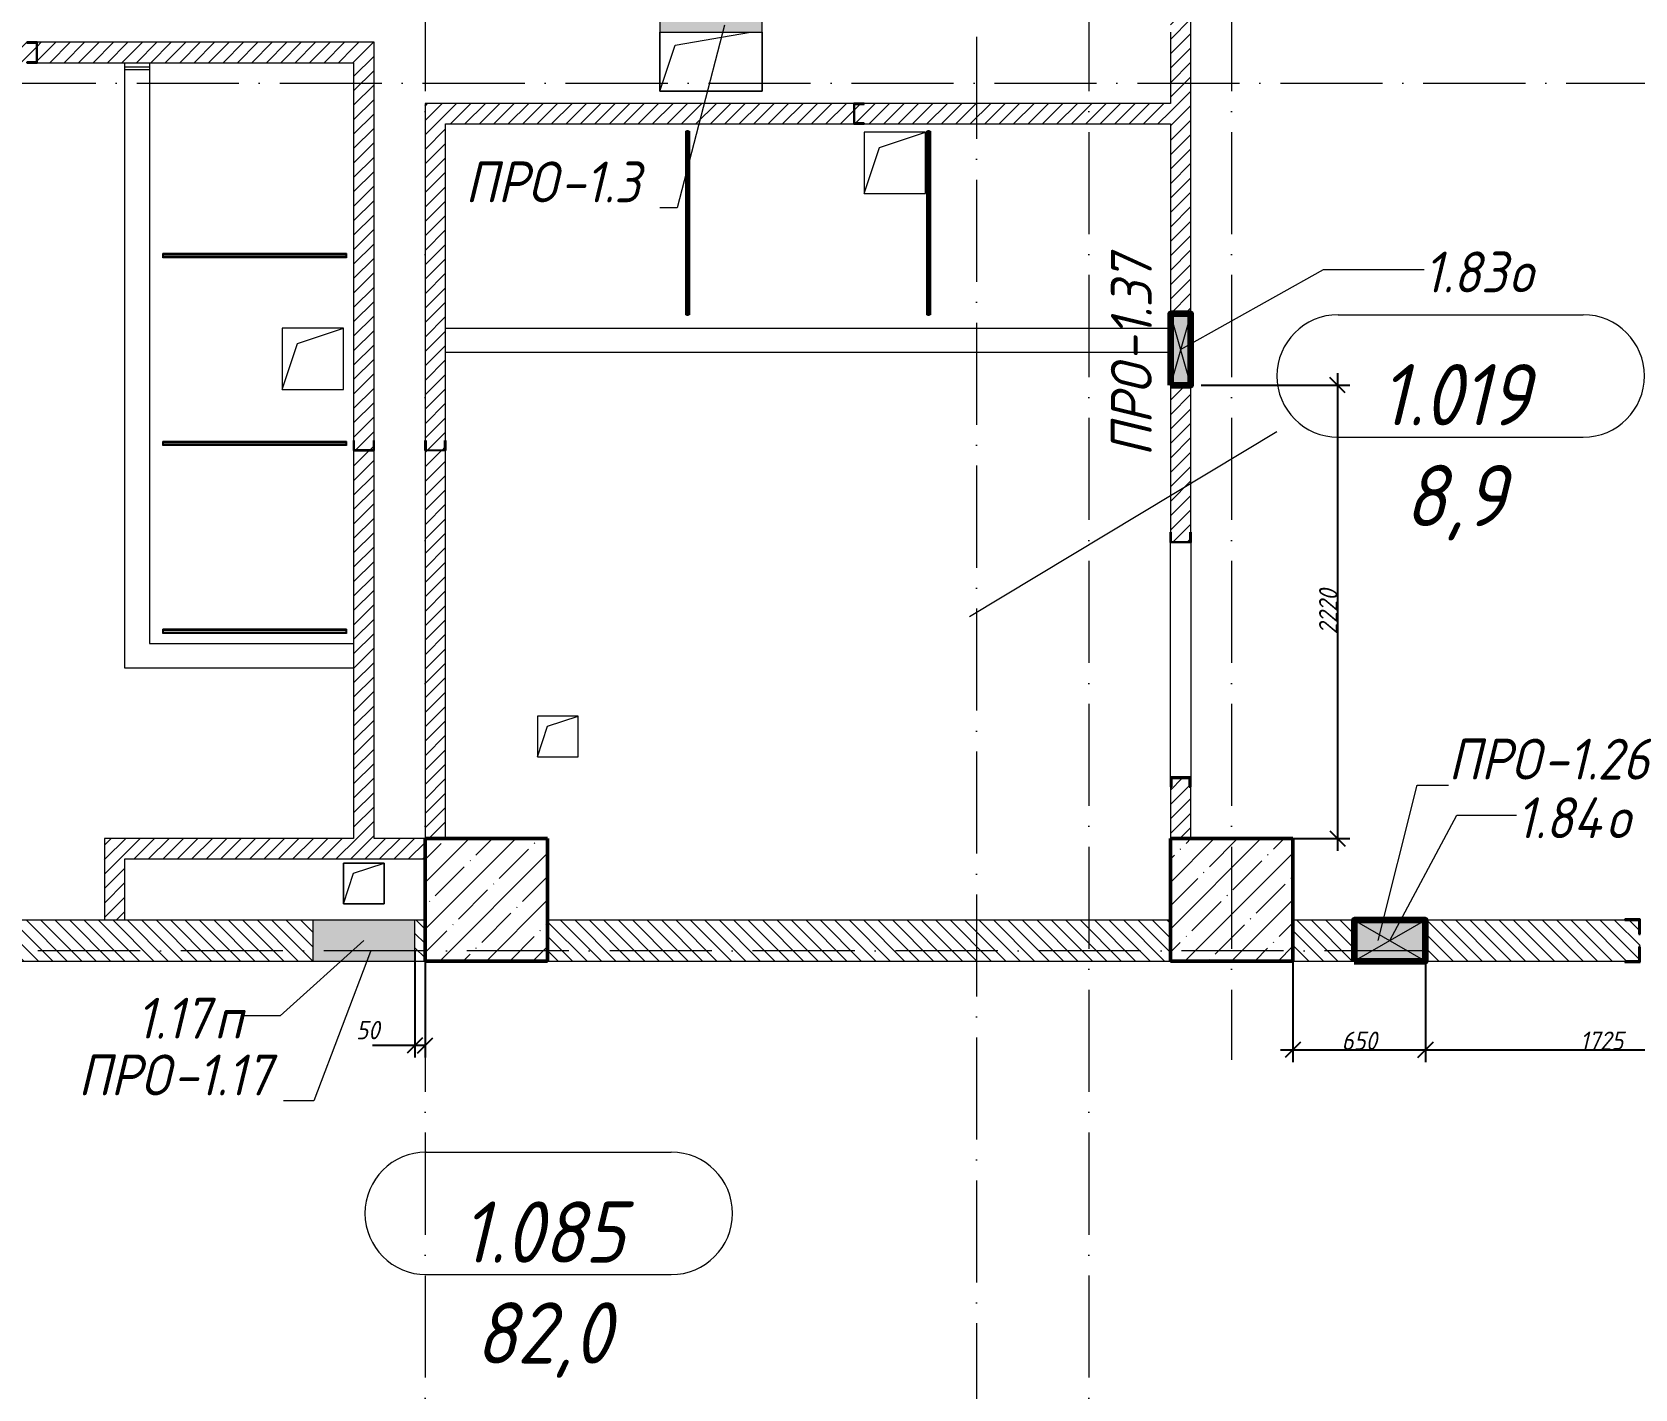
# Model space of a CAD drawing. Header units: millimetres. Extents: x -356862 to 418287, y 0 to 839748.
# Drawn here: x -136190 to -128340, y 534651 to 541297 of the extents above; entities that cross this region are included whole.
import ezdxf

# ---------------------------------------------------------------- set-up
doc = ezdxf.new("R2010")
doc.units = ezdxf.units.MM
doc.linetypes.add('50_200_ШТРИХ_1Т_ш5_п1_п1_', pattern=[700, 500, -100, 0, -100])
for name, color, linetype, lineweight in [('9.7) Заделка 956 шт', 6, 'Continuous', 158), ('A-____-____-DIMS', 7, 'Continuous', 9), ('A-DETL-GENF-OTLN', 7, 'Continuous', 9), ('A-FLOR-____-OTLN', 7, 'Continuous', 9), ('A-GENM-____-IDEN', 7, 'Continuous', 9), ('A-GENM-____-MCUT', 7, 'Continuous', 25), ('A-GENM-____-OTLN', 7, 'Continuous', 9), ('A-GENM-____-OTLN-1', 7, 'Continuous', 25), ('A-GLAZ-____-IDEN', 7, 'Continuous', 9), ('A-GLAZ-____-OTLN', 7, 'Continuous', 9), ('A-WALL-____-MCUT', 7, 'Continuous', 13), ('A-WALL-____-OTLN', 7, 'Continuous', 9), ('A-WALL-____-PATT-1', 7, 'Continuous', 9), ('A-WALL-FNSH-MCUT-1', 7, 'Continuous', 9), ('I-WALL-____-OTLN', 7, 'Continuous', 9), ('S-COLS-____-MCUT', 7, 'Continuous', 50), ('S-COLS-____-OTLN', 7, 'Continuous', 9), ('S-GRID-____-OTLN-1', 7, '50_200_ШТРИХ_1Т_ш5_п1_п1_', 9)]:
    doc.layers.add(name, color=color, linetype=linetype, lineweight=lineweight)
doc.layers.add('A-AREA-IDEN-1', color=7, linetype='Continuous', lineweight=9, true_color=0x000000)
doc.styles.add('ISOCPEUR_I', font='isocpeui.ttf', dxfattribs={"width": 0.9, "height": 2.5})
doc.styles.add('ISOCPEUR_I_11', font='isocpeui.ttf', dxfattribs={"width": 0.9, "height": 200})
doc.styles.add('ISOCPEUR_I_7', font='isocpeui.ttf', dxfattribs={"width": 0.9, "height": 90})
doc.dimstyles.new('ISO-1_8_0_9К_СРЕДНИЙ_Кладочные_1', dxfattribs={"dimscale": 304.8, "dimtxt": 89.638306, "dimasz": 0.246063, "dimexe": 0.19685, "dimexo": 0, "dimgap": 0, "dimtad": 1, "dimdec": 3, "dimrnd": 0.001, "dimdsep": 46, "dimtxsty": 'ISOCPEUR_I_7', "dimblk1": 'OBLIQUE', "dimblk2": 'OBLIQUE', "dimsah": 1, "dimcen": 0.09, "dimdle": 0.19685, "dimazin": 0, "dimtfac": 1, "dimtdec": 4, "dimtix": 1, "dimtmove": 0, "dimatfit": 3, "dimfxl": 1, "dimtvp": 1, "dimtolj": 1, "dimtzin": 0, "dimarcsym": 2})
doc.dimstyles.new('ISO-1_8_0_9К_СРЕДНИЙ_Кладочные_2', dxfattribs={"dimscale": 304.8, "dimtxt": 89.638306, "dimasz": 0.246063, "dimexe": 0.19685, "dimexo": 0, "dimgap": 0, "dimtad": 1, "dimdec": 3, "dimrnd": 0.001, "dimdsep": 46, "dimtxsty": 'ISOCPEUR_I_7', "dimblk1": 'OBLIQUE', "dimblk2": 'OBLIQUE', "dimsah": 1, "dimcen": 0.09, "dimdle": 0.19685, "dimazin": 0, "dimtfac": 1, "dimtdec": 4, "dimtix": 1, "dimtmove": 1, "dimatfit": 3, "dimfxl": 1, "dimtvp": 1, "dimtolj": 1, "dimtzin": 0, "dimarcsym": 2})
pattern_1 = [(45, (-176515.067, 459015.94), (-35.35534, 35.35534), [])]
pattern_2 = [(135, (-176515.067, 459015.94), (-35.35534, -35.35534), [])]

# ---------------------------------------------------------------- blocks, each defined once
blk = doc.blocks.new('BSC_Колонна _Прямоугольная - 600х600-V86-АР1_План отверстий 1 этажа в осях 1-64_Ю-ЯЯ')
at = {"layer": 'S-COLS-____-OTLN'}
h = blk.add_hatch(dxfattribs=at)
h.set_pattern_fill('FP_96', color=256, style=0, pattern_type=2)
h.set_pattern_definition([(45, (-46200, -78031.04), (-114.04925, 114.04925), []), (45, (-46085.95, -78031.04), (-114.04925, 114.04925), [201.613, -40.323, 3.353, -36.97])])
h.paths.add_polyline_path([(-300, -300), (300, -300), (300, 300), (-300, 300)], flags=0)
at = {"layer": 'S-COLS-____-MCUT'}
for p, q in [((300, 300), (-300, 300)), ((-300, 300), (-300, -300)), ((300, -300), (300, 300)), ((-300, -300), (300, -300))]:
    blk.add_line(p, q, dxfattribs=at)
blk = doc.blocks.new('BSC_Колонна _Прямоугольная - 600х600-V88-АР1_План отверстий 1 этажа в осях 1-64_Ю-ЯЯ')
at = {"layer": 'S-COLS-____-OTLN'}
h = blk.add_hatch(dxfattribs=at)
h.set_pattern_fill('FP_98', color=256, style=0, pattern_type=2)
h.set_pattern_definition([(45, (-42550, -78031.04), (-114.04925, 114.04925), []), (45, (-42435.95, -78031.04), (-114.04925, 114.04925), [201.613, -40.323, 3.353, -36.97])])
h.paths.add_polyline_path([(-300, -300), (300, -300), (300, 300), (-300, 300), (-300, 181.1)], flags=0)
at = {"layer": 'S-COLS-____-MCUT'}
for p, q in [((300, 300), (-300, 300)), ((-300, 300), (-300, -300)), ((300, -300), (300, 300)), ((-300, -300), (300, -300))]:
    blk.add_line(p, q, dxfattribs=at)
blk = doc.blocks.new('154_Фахверк_СКБ_Швеллер - Тип_100_4830-28143655-АР1_План отверстий 1 этажа в осях 1-64_Ю-ЯЯ')
at = {"layer": 'A-GENM-____-MCUT'}
for p, q in [((175, 50), (125, 50)), ((125, 50), (125, -50)), ((128, 47), (175, 47)), ((128, -47), (128, 47)), ((175, 47), (175, 50)), ((125, -50), (175, -50)), ((175, -47), (128, -47)), ((175, -50), (175, -47))]:
    blk.add_line(p, q, dxfattribs=at)
blk = doc.blocks.new('154_Фахверк_СКБ_Швеллер - Тип_100_4420-28145345-АР1_План отверстий 1 этажа в осях 1-64_Ю-ЯЯ')
at = {"layer": 'A-GENM-____-MCUT'}
for p, q in [((125, 50), (175, 50)), ((125, -50), (125, 50)), ((128, 47), (128, -47)), ((175, 47), (128, 47)), ((175, 50), (175, 47)), ((175, -50), (125, -50)), ((128, -47), (175, -47)), ((175, -47), (175, -50))]:
    blk.add_line(p, q, dxfattribs=at)
blk = doc.blocks.new('154_Стойка_СКБ_Швеллер - СМ-2230_100-28218823-АР1_План отверстий 1 этажа в осях 1-64_Ю-ЯЯ')
at = {"layer": 'A-GENM-____-MCUT'}
for p, q in [((171, 50), (125, 50)), ((125, 50), (125, -50)), ((129.5, 42.4), (171, 42.4)), ((129.5, -42.4), (129.5, 42.4)), ((171, 42.4), (171, 50)), ((125, -50), (171, -50)), ((171, -42.4), (129.5, -42.4)), ((171, -50), (171, -42.4))]:
    blk.add_line(p, q, dxfattribs=at)
blk = doc.blocks.new('154_Стойка_СКБ_Уголок - СМ-2230_200-28216496-АР1_План отверстий 1 этажа в осях 1-64_Ю-ЯЯ')
at = {"layer": 'A-GENM-____-MCUT'}
for p, q in [((125, 156), (125, 81)), ((200, 156), (125, 156)), ((125, 81), (131, 81)), ((131, 81), (131, 150)), ((131, 150), (200, 150)), ((200, 150), (200, 156)), ((131, 19), (125, 19)), ((125, 19), (125, -56)), ((131, -50), (131, 19)), ((125, -56), (200, -56)), ((200, -50), (131, -50)), ((200, -56), (200, -50))]:
    blk.add_line(p, q, dxfattribs=at)
blk = doc.blocks.new('131_Панель боковая - 900х1500-29281255-АР1_План отверстий 1 этажа в осях 1-64_Ю-ЯЯ')
at = {"layer": 'A-GENM-____-MCUT'}
for p, q in [((450, 5), (-450, 5)), ((-450, 5), (-450, -5)), ((450, -5), (450, 5)), ((-450, -5), (450, -5))]:
    blk.add_line(p, q, dxfattribs=at)
at = {"layer": 'A-GENM-____-OTLN'}
for p, q in [((-450, 10), (450, 10)), ((-450, 5), (-450, 10)), ((450, 10), (450, 5)), ((-450, -10), (-450, -5)), ((-450, -10), (450, -10)), ((450, -5), (450, -10))]:
    blk.add_line(p, q, dxfattribs=at)
blk = doc.blocks.new('AR_Отверстие Ниша - Лючок-32403245-АР1_План отверстий 1 этажа в осях 1-64_Ю-ЯЯ')
at = {"layer": 'A-GLAZ-____-OTLN'}
blk.add_hatch(color=256, dxfattribs=at).paths.add_polyline_path([(250, -100), (250, 100), (-250, 100), (-250, -100)], flags=0)
for p, q in [((250, 100), (-250, 100)), ((-250, 100), (-250, -100)), ((250, -100), (250, 100)), ((-250, -100), (250, -100))]:
    blk.add_line(p, q, dxfattribs=at)
blk = doc.blocks.new('AR_Отверстие Ниша - Лючок-32401620-АР1_План отверстий 1 этажа в осях 1-64_Ю-ЯЯ')
at = {"layer": 'A-GLAZ-____-OTLN'}
blk.add_hatch(color=256, dxfattribs=at).paths.add_polyline_path([(250, -50), (250, 50), (-250, 50), (-250, -50), (27.8, -50)], flags=0)
for p, q in [((250, 50), (-250, 50)), ((-250, 50), (-250, -50)), ((250, -50), (250, 50)), ((-250, -50), (250, -50))]:
    blk.add_line(p, q, dxfattribs=at)
blk = doc.blocks.new('AR_Отверстие прямоугольное _в плите_ - AR_Отверстие прямоугольное _в плите_-30458127-АР1_План отверстий 1 этажа в осях 1-64_Ю-ЯЯ')
at = {"layer": 'A-GENM-____-OTLN'}
for p, q in [((100, 100), (-100, 100)), ((-100, 100), (-100, -100)), ((-50, 50), (100, 100)), ((100, -100), (100, 100)), ((-100, -100), (-50, 50)), ((-100, -100), (100, -100))]:
    blk.add_line(p, q, dxfattribs=at)
blk = doc.blocks.new('AR_Отверстие прямоугольное _в плите_ - AR_Отверстие прямоугольное _в плите_-30459597-АР1_План отверстий 1 этажа в осях 1-64_Ю-ЯЯ')
at = {"layer": 'A-GENM-____-OTLN'}
for p, q in [((100, 100), (-100, 100)), ((-100, 100), (-100, -100)), ((-50, 50), (100, 100)), ((100, -100), (100, 100)), ((-100, -100), (-50, 50)), ((-100, -100), (100, -100))]:
    blk.add_line(p, q, dxfattribs=at)
blk = doc.blocks.new('AR_Отверстие прямоугольное _в плите_ - AR_Отверстие прямоугольное _в плите_-30459689-АР1_План отверстий 1 этажа в осях 1-64_Ю-ЯЯ')
at = {"layer": 'A-GENM-____-OTLN'}
for p, q in [((150, 150), (-150, 150)), ((-150, 150), (-150, -150)), ((-75, 75), (150, 150)), ((150, -150), (150, 150)), ((-150, -150), (-75, 75)), ((-150, -150), (150, -150))]:
    blk.add_line(p, q, dxfattribs=at)
blk = doc.blocks.new('AR_Отверстие прямоугольное _в плите_ - AR_Отверстие прямоугольное _в плите_-30459267-АР1_План отверстий 1 этажа в осях 1-64_Ю-ЯЯ')
at = {"layer": 'A-GENM-____-OTLN'}
for p, q in [((-250, 140), (-250, -150)), ((-175, 75), (193.3, 140)), ((250, -150), (250, 140)), ((-250, -150), (-175, 75)), ((-250, -150), (250, -150))]:
    blk.add_line(p, q, dxfattribs=at)
blk = doc.blocks.new('AR_Отверстие прямоугольное _в стене_ - AR_Отверстие прямоугольное _в стене__ОВ-36705131-АР1_План отверстий 1 этажа в осях 1-64_Ю-ЯЯ')
at = {"layer": 'A-GLAZ-____-OTLN'}
blk.add_hatch(color=256, dxfattribs=at).paths.add_polyline_path([(-175, -50), (175, -50), (175, 50), (-175, 50)], flags=0)
at = {"layer": 'A-DETL-GENF-OTLN'}
for p, q in [((-175, -50), (-175, 50)), ((-175, 50), (175, 50)), ((175, 50), (-175, -50)), ((-175, 50), (175, -50)), ((175, 50), (-175, 50)), ((-175, 50), (-175, -50)), ((175, 50), (175, -50)), ((175, -50), (175, 50)), ((175, -50), (-175, -50)), ((-175, -50), (175, -50))]:
    blk.add_line(p, q, dxfattribs=at)
blk = doc.blocks.new('AR_Отверстие прямоугольное _в стене_ - AR_Отверстие прямоугольное _в стене__ОВ-36707456-АР1_План отверстий 1 этажа в осях 1-64_Ю-ЯЯ')
at = {"layer": 'A-GLAZ-____-OTLN'}
blk.add_hatch(color=256, dxfattribs=at).paths.add_polyline_path([(175, -100), (175, 100), (-175, 100), (-175, -100)], flags=0)
at = {"layer": 'A-DETL-GENF-OTLN'}
for p, q in [((-175, -100), (-175, 100)), ((-175, 100), (175, 100)), ((175, 100), (-175, -100)), ((-175, 100), (175, -100)), ((175, 100), (-175, 100)), ((-175, 100), (-175, -100)), ((175, 100), (175, -100)), ((175, -100), (175, 100)), ((175, -100), (-175, -100)), ((-175, -100), (175, -100))]:
    blk.add_line(p, q, dxfattribs=at)
blk = doc.blocks.new('АР_Перемычка - АР_Перемычка-36707493-АР1_План отверстий 1 этажа в осях 1-64_Ю-ЯЯ')
at = {"layer": 'A-GENM-____-OTLN'}
blk.add_line((-250, -100), (-243, -100), dxfattribs=at)
blk = doc.blocks.new('_Oblique')
at = {"color": 0, "linetype": 'ByBlock', "lineweight": -2}
blk.add_line((-0.5, -0.5), (0.5, 0.5), dxfattribs=at)
blk = doc.blocks.new('*D13533')
at = {"layer": 'A-____-____-DIMS', "color": 0, "lineweight": -2, "transparency": 16777216}
for p, q in [((-134315.1, 536795.6), (-134315.1, 536274)), ((-134265.1, 536747), (-134265.1, 536274)), ((-134315.1, 536334), (-134523.1, 536334)), ((-134265.1, 536334), (-134375.1, 536334))]:
    blk.add_line(p, q, dxfattribs=at)
at = {"layer": 'Defpoints', "color": 0, "transparency": 16777216}
for p in [(-134315.1, 536795.6), (-134265.1, 536747), (-134265.1, 536334)]:
    blk.add_point(p, dxfattribs=at)
at = {"layer": 'A-____-____-DIMS', "color": 0, "lineweight": -2, "transparency": 16777216, "xscale": 75, "yscale": 75, "zscale": 75, "rotation": 180}
blk.add_blockref('_Oblique', (-134315.1, 536334), dxfattribs=at)
at = {"layer": 'A-____-____-DIMS', "color": 0, "lineweight": -2, "transparency": 16777216, "xscale": 75, "yscale": 75, "zscale": 75}
blk.add_blockref('_Oblique', (-134265.1, 536334), dxfattribs=at)
at = {"layer": 'A-____-____-DIMS', "color": 0, "transparency": 16777216, "insert": (-134602.9, 536454), "char_height": 90, "width": 273.052, "attachment_point": 1, "line_spacing_factor": 1.149209, "style": 'ISOCPEUR_I_7'}
blk.add_mtext('\\A1;50', dxfattribs=at)
blk = doc.blocks.new('*D13627')
at = {"layer": 'A-____-____-DIMS', "color": 0, "lineweight": -2, "transparency": 16777216}
for p, q in [((-129797, 539627), (-129797, 537287)), ((-130465.1, 539567), (-129737, 539567)), ((-130015.1, 537347), (-129737, 537347))]:
    blk.add_line(p, q, dxfattribs=at)
at = {"layer": 'Defpoints', "color": 0, "transparency": 16777216}
for p in [(-130465.1, 539567), (-130015.1, 537347), (-129797, 537347)]:
    blk.add_point(p, dxfattribs=at)
at = {"layer": 'A-____-____-DIMS', "color": 0, "lineweight": -2, "transparency": 16777216, "xscale": 75, "yscale": 75, "zscale": 75}
for p, rotation in [((-129797, 539567), 90), ((-129797, 537347), 270)]:
    blk.add_blockref('_Oblique', p, dxfattribs=dict(at, rotation=rotation))
at = {"layer": 'A-____-____-DIMS', "color": 0, "transparency": 16777216, "insert": (-129842, 538457), "char_height": 90, "width": 546.104, "attachment_point": 5, "rotation": 90, "style": 'ISOCPEUR_I_7'}
blk.add_mtext('\\A1;2220', dxfattribs=at)
blk = doc.blocks.new('*D13628')
at = {"layer": 'A-____-____-DIMS', "color": 0, "lineweight": -2, "transparency": 16777216}
for p, q in [((-130015.1, 536747), (-130015.1, 536251.5)), ((-129365.1, 536741), (-129365.1, 536251.5)), ((-130075.1, 536311.5), (-129305.1, 536311.5))]:
    blk.add_line(p, q, dxfattribs=at)
at = {"layer": 'Defpoints', "color": 0, "transparency": 16777216}
for p in [(-130015.1, 536747), (-129365.1, 536741), (-129365.1, 536311.5)]:
    blk.add_point(p, dxfattribs=at)
at = {"layer": 'A-____-____-DIMS', "color": 0, "lineweight": -2, "transparency": 16777216, "xscale": 75, "yscale": 75, "zscale": 75, "rotation": 180}
blk.add_blockref('_Oblique', (-130015.1, 536311.5), dxfattribs=at)
at = {"layer": 'A-____-____-DIMS', "color": 0, "lineweight": -2, "transparency": 16777216, "xscale": 75, "yscale": 75, "zscale": 75}
blk.add_blockref('_Oblique', (-129365.1, 536311.5), dxfattribs=at)
at = {"layer": 'A-____-____-DIMS', "color": 0, "transparency": 16777216, "insert": (-129690.1, 536356.5), "char_height": 90, "width": 409.578, "attachment_point": 5, "style": 'ISOCPEUR_I_7'}
blk.add_mtext('\\A1;650', dxfattribs=at)
blk = doc.blocks.new('*D13629')
at = {"layer": 'A-____-____-DIMS', "color": 0, "lineweight": -2, "transparency": 16777216}
for p, q in [((-129365.1, 536741), (-129365.1, 536251.5)), ((-127640.1, 536741), (-127640.1, 536251.5)), ((-129425.1, 536311.5), (-127580.1, 536311.5))]:
    blk.add_line(p, q, dxfattribs=at)
at = {"layer": 'Defpoints', "color": 0, "transparency": 16777216}
for p in [(-129365.1, 536741), (-127640.1, 536741), (-127640.1, 536311.5)]:
    blk.add_point(p, dxfattribs=at)
at = {"layer": 'A-____-____-DIMS', "color": 0, "lineweight": -2, "transparency": 16777216, "xscale": 75, "yscale": 75, "zscale": 75, "rotation": 180}
blk.add_blockref('_Oblique', (-129365.1, 536311.5), dxfattribs=at)
at = {"layer": 'A-____-____-DIMS', "color": 0, "lineweight": -2, "transparency": 16777216, "xscale": 75, "yscale": 75, "zscale": 75}
blk.add_blockref('_Oblique', (-127640.1, 536311.5), dxfattribs=at)
at = {"layer": 'A-____-____-DIMS', "color": 0, "transparency": 16777216, "insert": (-128502.6, 536357), "char_height": 90, "width": 504.733, "attachment_point": 5, "style": 'ISOCPEUR_I_7'}
blk.add_mtext('\\A1;1725', dxfattribs=at)
blk = doc.blocks.new('AAR_СКБ_Марка_помещения_1_5 ммп - Номер _ Площадь-27962135-АИ_План этажа_Стены_1')
at = {"layer": 'A-AREA-IDEN-1'}
for p, q in [((-2.987, 3), (3.013, 3)), ((-2.987, 0), (3.013, 0))]:
    blk.add_line(p, q, dxfattribs=at)
for centre, start, end in [((-2.987, 1.5), 90, 270), ((3.013, 1.5), 270, 90)]:
    blk.add_arc(centre, 1.5, start, end, dxfattribs=at)

msp = doc.modelspace()

# ---------------------------------------------------------------- hatches: boundary and pattern name
at = {"layer": 'A-WALL-____-PATT-1'}
h = msp.add_hatch(dxfattribs=at)
h.set_pattern_fill('FP_5', color=256, style=0, pattern_type=2)
h.set_pattern_definition(pattern_1)
h.paths.add_polyline_path([(-130515.0675, 537346.983), (-130515.0675, 537600.983), (-130522.6675, 537600.983), (-130522.6675, 537642.483), (-130607.4675, 537642.483), (-130607.4675, 537600.983), (-130615.0675, 537600.983), (-130615.0675, 537346.983), (-130575.4589, 537346.983)], flags=0)
h.paths.add_polyline_path([(-130518.0675, 538799.983), (-130517.5065, 538846.983), (-130515.0675, 538846.983), (-130515.0675, 539566.983), (-130615.0675, 539566.983), (-130615.0675, 538846.983), (-130612.0675, 538846.983), (-130612.0675, 538799.983), (-130575.4589, 538799.983)], flags=0)
h.paths.add_polyline_path([(-130569.7016, 539916.983), (-130515.0675, 539916.983), (-130515.0675, 542600.983), (-130522.6675, 542600.983), (-130522.6675, 542642.483), (-130607.4675, 542642.483), (-130607.4675, 542600.983), (-130615.0675, 542600.983), (-130615.0675, 539916.983), (-130575.4589, 539916.983)], flags=0)
h.paths.add_polyline_path([(-130575.4589, 543801.483), (-130522.6675, 543801.483), (-130522.6675, 543842.983), (-130515.0675, 543842.983), (-130515.0675, 544096.983), (-130615.0675, 544096.983), (-130615.0675, 543842.983), (-130607.4675, 543842.983), (-130607.4675, 543801.483)], flags=0)
h = msp.add_hatch(dxfattribs=at)
h.set_pattern_fill('FP_5', color=256, style=0, pattern_type=2)
h.set_pattern_definition(pattern_1)
h.paths.add_polyline_path([(-137765.0675, 541146.983), (-136215.0675, 541146.983), (-136215.0675, 541149.983), (-136168.0675, 541149.983), (-136168.0675, 541243.983), (-136215.0675, 541243.983), (-136215.0675, 541246.983), (-137765.0675, 541246.983)], flags=0)
h.paths.add_polyline_path([(-134615.0675, 541146.983), (-134615.0675, 541246.983), (-136165.0675, 541246.983), (-136165.0675, 541146.983), (-135877.9609, 541146.983)], flags=0)
h = msp.add_hatch(dxfattribs=at)
h.set_pattern_fill('FP_5', color=256, style=0, pattern_type=2)
h.set_pattern_definition(pattern_1)
h.paths.add_polyline_path([(-134615.0675, 537346.983), (-134515.0675, 537346.983), (-134515.0675, 539246.983), (-134615.0675, 539246.983), (-134615.0675, 538842.5904)], flags=0)
h.paths.add_polyline_path([(-134518.0675, 539249.983), (-134518.0675, 539296.983), (-134515.0675, 539296.983), (-134515.0675, 541246.983), (-134615.0675, 541246.983), (-134615.0675, 539296.983), (-134612.0675, 539296.983), (-134612.0675, 539249.983), (-134565.1464, 539249.983)], flags=0)
h = msp.add_hatch(dxfattribs=at)
h.set_pattern_fill('FP_5', color=256, style=0, pattern_type=2)
h.set_pattern_definition(pattern_1)
h.paths.add_polyline_path([(-130615.0675, 540846.983), (-130615.0675, 540946.983), (-132115.0675, 540946.983), (-132115.0675, 540943.983), (-132162.0675, 540943.983), (-132162.0675, 540849.983), (-132115.0675, 540849.983), (-132115.0675, 540846.983), (-131459.2092, 540846.983)], flags=0)
h.paths.add_polyline_path([(-132342.9595, 540846.983), (-132165.0675, 540846.983), (-132165.0675, 540946.983), (-134265.0675, 540946.983), (-134265.0675, 540846.983), (-134110.4602, 540846.983)], flags=0)
h = msp.add_hatch(dxfattribs=at)
h.set_pattern_fill('FP_5', color=256, style=0, pattern_type=2)
h.set_pattern_definition(pattern_1)
h.paths.add_polyline_path([(-134265.0675, 537346.983), (-134165.0675, 537346.983), (-134165.0675, 539246.983), (-134265.0675, 539246.983), (-134265.0675, 538842.5904)], flags=0)
h.paths.add_polyline_path([(-134168.0675, 539249.983), (-134168.0675, 539296.983), (-134165.0675, 539296.983), (-134165.0675, 540846.983), (-134265.0675, 540846.983), (-134265.0675, 539296.983), (-134262.0675, 539296.983), (-134262.0675, 539249.983)], flags=0)
h = msp.add_hatch(dxfattribs=at)
h.set_pattern_fill('FP_5', color=256, style=0, pattern_type=2)
h.set_pattern_definition(pattern_1)
h.paths.add_polyline_path([(-135835.0675, 537246.983), (-134265.0675, 537246.983), (-134265.0675, 537346.983), (-135835.0675, 537346.983)], flags=0)
h = msp.add_hatch(dxfattribs=at)
h.set_pattern_fill('FP_5', color=256, style=0, pattern_type=2)
h.set_pattern_definition(pattern_1)
h.paths.add_polyline_path([(-135735.0675, 536946.983), (-135735.0675, 537246.983), (-135835.0675, 537246.983), (-135835.0675, 536946.983)], flags=0)
h = msp.add_hatch(dxfattribs=at)
h.set_pattern_fill('FP_6', color=256, style=0, pattern_type=2)
h.set_pattern_definition(pattern_2)
h.paths.add_polyline_path([(-134265.0675, 536746.983), (-134265.0675, 536946.983), (-134315.0675, 536946.983), (-134315.0675, 536746.983)], flags=0)
h.paths.add_polyline_path([(-134815.0675, 536746.983), (-134815.0675, 536946.983), (-137265.0675, 536946.983), (-137265.0675, 536746.983), (-135877.9609, 536746.983)], flags=0)
h = msp.add_hatch(dxfattribs=at)
h.set_pattern_fill('FP_6', color=256, style=0, pattern_type=2)
h.set_pattern_definition(pattern_2)
h.paths.add_polyline_path([(-130615.0675, 536746.983), (-130615.0675, 536946.983), (-133665.0675, 536946.983), (-133665.0675, 536746.983)], flags=0)
h = msp.add_hatch(dxfattribs=at)
h.set_pattern_fill('FP_6', color=256, style=0, pattern_type=2)
h.set_pattern_definition(pattern_2)
h.paths.add_polyline_path([(-127159.0675, 536746.983), (-126565.0675, 536746.983), (-126565.0675, 536946.983), (-127159.0675, 536946.983), (-127159.0675, 536877.983), (-127165.0675, 536877.983), (-127165.0675, 536815.983), (-127159.0675, 536815.983), (-127159.0675, 536748.983)], flags=0)
h.paths.add_polyline_path([(-130015.0675, 536746.983), (-129715.0675, 536746.983), (-129715.0675, 536946.983), (-130015.0675, 536946.983)], flags=0)
h.paths.add_polyline_path([(-128390.0675, 536746.983), (-128321.0675, 536746.983), (-128321.0675, 536815.983), (-128315.0675, 536815.983), (-128315.0675, 536877.983), (-128321.0675, 536877.983), (-128321.0675, 536946.983), (-129365.0675, 536946.983), (-129365.0675, 536746.983)], flags=0)

# ---------------------------------------------------------------- linework, layer by layer
at = {"layer": '9.7) Заделка 956 шт'}
for points in [[(-130615.0675, 539566.983), (-130515.0675, 539566.983), (-130515.0675, 539916.983), (-130615.0675, 539916.983)], [(-129715.0675, 536746.983), (-129365.0675, 536746.983), (-129365.0675, 536946.983), (-129715.0675, 536946.983)]]:
    msp.add_lwpolyline(points, close=True, dxfattribs=at)
at = {"layer": 'A-AREA-IDEN-1'}
msp.add_line((-131598.4934, 538434.4138), (-130093.4009, 539340.0433), dxfattribs=at)
at = {"layer": 'A-FLOR-____-OTLN'}
for p, q in [((-133115.0675, 541006.983), (-133115.0675, 541296.983)), ((-132615.0675, 541296.983), (-132615.0675, 541006.983)), ((-132615.0675, 541006.983), (-133115.0675, 541006.983)), ((-134665.0675, 537226.983), (-134465.0675, 537226.983)), ((-134665.0675, 537026.983), (-134665.0675, 537226.983)), ((-134465.0675, 537226.983), (-134465.0675, 537026.983)), ((-134465.0675, 537026.983), (-134665.0675, 537026.983))]:
    msp.add_line(p, q, dxfattribs=at)
at = {"layer": 'A-GENM-____-IDEN'}
for p, q in [((-132799.0254, 541330.4663), (-133029.9713, 540435.8174)), ((-133029.9713, 540435.8174), (-133115.7804, 540435.8174)), ((-129597.3638, 536846.983), (-129406.1908, 537608.8005)), ((-129406.1908, 537608.8005), (-129253.6645, 537608.8005)), ((-134532.0319, 536794.445), (-134810.637, 536061.9499)), ((-134810.637, 536061.9499), (-134957.8087, 536061.9499))]:
    msp.add_line(p, q, dxfattribs=at)
at = {"layer": 'A-GLAZ-____-IDEN'}
for p, q in [((-130565.0675, 539741.983), (-129864.8112, 540134.3174)), ((-129864.8112, 540134.3174), (-129372.905, 540134.3174)), ((-129540.0675, 536846.983), (-129212.9928, 537461.0788)), ((-129212.9928, 537461.0788), (-128920.6668, 537461.0788)), ((-134565.0675, 536846.983), (-134974.444, 536479.5134)), ((-134974.444, 536479.5134), (-135154.7933, 536479.5134))]:
    msp.add_line(p, q, dxfattribs=at)
at = {"layer": 'A-WALL-____-MCUT'}
for p, q in [((-134815.0675, 536946.983), (-137265.0675, 536946.983)), ((-134265.0675, 536946.983), (-134315.0675, 536946.983)), ((-130615.0675, 536946.983), (-133665.0675, 536946.983)), ((-129715.0675, 536946.983), (-130015.0675, 536946.983)), ((-128390.0675, 536946.983), (-129365.0675, 536946.983)), ((-137265.0675, 536746.983), (-134815.0675, 536746.983)), ((-134315.0675, 536746.983), (-134265.0675, 536746.983)), ((-133665.0675, 536746.983), (-130615.0675, 536746.983)), ((-130015.0675, 536746.983), (-129715.0675, 536746.983)), ((-129365.0675, 536746.983), (-128390.0675, 536746.983))]:
    msp.add_line(p, q, dxfattribs=at)
at = {"layer": 'A-WALL-____-OTLN'}
for p, q in [((-135735.0675, 538181.983), (-135735.0675, 541146.983)), ((-135735.0675, 541126.983), (-135615.0675, 541126.983)), ((-135615.0675, 541146.983), (-135615.0675, 538301.983)), ((-135615.0675, 541111.983), (-135735.0675, 541111.983)), ((-134165.0675, 539846.983), (-130615.0675, 539846.983)), ((-130615.0675, 539726.983), (-134165.0675, 539726.983)), ((-135615.0675, 538301.983), (-134615.0675, 538301.983)), ((-134615.0675, 538181.983), (-135735.0675, 538181.983))]:
    msp.add_line(p, q, dxfattribs=at)
at = {"layer": 'A-WALL-FNSH-MCUT-1'}
for p, q in [((-130515.0675, 539916.983), (-130515.0675, 542600.983)), ((-130615.0675, 541296.983), (-130615.0675, 540946.983)), ((-134515.0675, 541246.983), (-136165.0675, 541246.983)), ((-134515.0675, 539296.983), (-134515.0675, 541246.983)), ((-136165.0675, 541146.983), (-134615.0675, 541146.983)), ((-134615.0675, 541146.983), (-134615.0675, 539296.983)), ((-132165.0675, 540946.983), (-134265.0675, 540946.983)), ((-134265.0675, 540946.983), (-134265.0675, 539296.983)), ((-130615.0675, 540946.983), (-132115.0675, 540946.983)), ((-134165.0675, 540846.983), (-132165.0675, 540846.983)), ((-134165.0675, 539296.983), (-134165.0675, 540846.983)), ((-132115.0675, 540846.983), (-130615.0675, 540846.983)), ((-130615.0675, 540846.983), (-130615.0675, 539916.983)), ((-130615.0675, 539566.983), (-130615.0675, 538846.983)), ((-130515.0675, 538846.983), (-130515.0675, 539566.983)), ((-134615.0675, 539246.983), (-134615.0675, 537346.983)), ((-134515.0675, 537346.983), (-134515.0675, 539246.983)), ((-134265.0675, 539246.983), (-134265.0675, 537346.983)), ((-134165.0675, 537346.983), (-134165.0675, 539246.983)), ((-130615.0675, 537600.983), (-130615.0675, 537346.983)), ((-130515.0675, 537346.983), (-130515.0675, 537600.983)), ((-134615.0675, 537346.983), (-135835.0675, 537346.983)), ((-135835.0675, 537346.983), (-135835.0675, 536946.983)), ((-134265.0675, 537346.983), (-134515.0675, 537346.983)), ((-135735.0675, 537246.983), (-134265.0675, 537246.983)), ((-135735.0675, 536946.983), (-135735.0675, 537246.983))]:
    msp.add_line(p, q, dxfattribs=at)
at = {"layer": 'I-WALL-____-OTLN'}
for p, q in [((-130615.0675, 537646.983), (-130615.0675, 538796.983)), ((-130515.0675, 538796.983), (-130515.0675, 537646.983))]:
    msp.add_line(p, q, dxfattribs=at)
at = {"layer": 'S-GRID-____-OTLN-1'}
for p, q in [((-134265.0675, 549908.7924), (-134265.0675, 525691.4247)), ((-131015.0675, 549908.7924), (-131015.0675, 511907.5288)), ((-130315.0675, 549908.7924), (-130315.0675, 536263.2712)), ((-131565.0675, 549675.0369), (-131565.0675, 512061.8002)), ((-181183.8377, 541046.983), (-72440.6609, 541046.983)), ((-129360.4697, 536796.983), (-181183.8377, 536796.983))]:
    msp.add_line(p, q, dxfattribs=at)

# ---------------------------------------------------------------- block references
at = {"layer": 'A-AREA-IDEN-1', "xscale": 199.9999999999999, "yscale": 199.9999999999999, "zscale": 199.9999999999999}
for p in [(-129195.9833, 539312.5146), (-133662.1296, 535211.4056)]:
    msp.add_blockref('AAR_СКБ_Марка_помещения_1_5 ммп - Номер _ Площадь-27962135-АИ_План этажа_Стены_1', p, dxfattribs=at)
at = {"layer": 'A-GENM-____-OTLN'}
for name, p in [('AR_Отверстие прямоугольное _в плите_ - AR_Отверстие прямоугольное _в плите_-30459267-АР1_План отверстий 1 этажа в осях 1-64_Ю-ЯЯ', (-132865.0675, 541156.983)), ('AR_Отверстие прямоугольное _в плите_ - AR_Отверстие прямоугольное _в плите_-30459689-АР1_План отверстий 1 этажа в осях 1-64_Ю-ЯЯ', (-131965.0675, 540656.983)), ('AR_Отверстие прямоугольное _в плите_ - AR_Отверстие прямоугольное _в плите_-30459689-АР1_План отверстий 1 этажа в осях 1-64_Ю-ЯЯ', (-134815.0675, 539696.983)), ('AR_Отверстие прямоугольное _в плите_ - AR_Отверстие прямоугольное _в плите_-30459597-АР1_План отверстий 1 этажа в осях 1-64_Ю-ЯЯ', (-133615.0675, 537846.983)), ('AR_Отверстие прямоугольное _в плите_ - AR_Отверстие прямоугольное _в плите_-30458127-АР1_План отверстий 1 этажа в осях 1-64_Ю-ЯЯ', (-134565.0675, 537126.983)), ('АР_Перемычка - АР_Перемычка-36707493-АР1_План отверстий 1 этажа в осях 1-64_Ю-ЯЯ', (-129715.0675, 536846.983))]:
    msp.add_blockref(name, p, dxfattribs=at)
for p, rotation in [((-132980.0675, 540361.983), 270.0000000000003), ((-131800.0675, 540361.983), 270.0000000000003), ((-135100.0675, 540201.983), 180), ((-135100.0675, 539281.983), 180), ((-135100.0675, 538361.983), 180)]:
    msp.add_blockref('131_Панель боковая - 900х1500-29281255-АР1_План отверстий 1 этажа в осях 1-64_Ю-ЯЯ', p, dxfattribs=dict(at, rotation=rotation))
at = {"layer": 'A-GENM-____-OTLN-1'}
for name, p, rotation in [('154_Фахверк_СКБ_Швеллер - Тип_100_4830-28143655-АР1_План отверстий 1 этажа в осях 1-64_Ю-ЯЯ', (-136040.0675, 541196.983), 180), ('154_Фахверк_СКБ_Швеллер - Тип_100_4830-28143655-АР1_План отверстий 1 этажа в осях 1-64_Ю-ЯЯ', (-134565.0675, 539121.983), 89.99999999999993), ('154_Фахверк_СКБ_Швеллер - Тип_100_4420-28145345-АР1_План отверстий 1 этажа в осях 1-64_Ю-ЯЯ', (-134215.0675, 539121.983), 89.99999999999993), ('154_Фахверк_СКБ_Швеллер - Тип_100_4420-28145345-АР1_План отверстий 1 этажа в осях 1-64_Ю-ЯЯ', (-130565.0675, 538671.983), 89.99999999999993), ('154_Стойка_СКБ_Швеллер - СМ-2230_100-28218823-АР1_План отверстий 1 этажа в осях 1-64_Ю-ЯЯ', (-130565.0675, 537771.983), 269.9999999999999), ('154_Стойка_СКБ_Уголок - СМ-2230_200-28216496-АР1_План отверстий 1 этажа в осях 1-64_Ю-ЯЯ', (-128190.0675, 536896.983), 180)]:
    msp.add_blockref(name, p, dxfattribs=dict(at, rotation=rotation))
msp.add_blockref('154_Фахверк_СКБ_Швеллер - Тип_100_4830-28143655-АР1_План отверстий 1 этажа в осях 1-64_Ю-ЯЯ', (-132290.0675, 540896.983), dxfattribs=at)
at = {"layer": 'A-GLAZ-____-OTLN'}
for name, p, rotation in [('AR_Отверстие Ниша - Лючок-32401620-АР1_План отверстий 1 этажа в осях 1-64_Ю-ЯЯ', (-132865.0675, 541346.983), 180), ('AR_Отверстие прямоугольное _в стене_ - AR_Отверстие прямоугольное _в стене__ОВ-36705131-АР1_План отверстий 1 этажа в осях 1-64_Ю-ЯЯ', (-130565.0675, 539741.983), 269.9999999999999)]:
    msp.add_blockref(name, p, dxfattribs=dict(at, rotation=rotation))
for name, p in [('AR_Отверстие Ниша - Лючок-32403245-АР1_План отверстий 1 этажа в осях 1-64_Ю-ЯЯ', (-134565.0675, 536846.983)), ('AR_Отверстие прямоугольное _в стене_ - AR_Отверстие прямоугольное _в стене__ОВ-36707456-АР1_План отверстий 1 этажа в осях 1-64_Ю-ЯЯ', (-129540.0675, 536846.983))]:
    msp.add_blockref(name, p, dxfattribs=at)
at = {"layer": 'S-COLS-____-OTLN'}
for name, p in [('BSC_Колонна _Прямоугольная - 600х600-V88-АР1_План отверстий 1 этажа в осях 1-64_Ю-ЯЯ', (-133965.0675, 537046.983)), ('BSC_Колонна _Прямоугольная - 600х600-V86-АР1_План отверстий 1 этажа в осях 1-64_Ю-ЯЯ', (-130315.0675, 537046.983))]:
    msp.add_blockref(name, p, dxfattribs=at)

# ---------------------------------------------------------------- texts
at = {"layer": 'A-AREA-IDEN-1', "char_height": 300, "attachment_point": 8, "line_spacing_factor": 1.139951, "style": 'ISOCPEUR_I'}
for s, insert, width in [('\\pxqc,t8.46667,16.93333,25.4,33.86667,42.33333,50.8,59.26667,67.73333,76.2,84.66667,93.13333,101.6,110.06667,118.53333,127,135.46667,143.93333,152.4,160.86667,169.33333,177.8,186.26667,194.73333,203.2,211.66667,220.13333,228.6,237.06667,245.53333,254,262.46667,270.93333;{1.019}', (-129221.4124, 539370.8444), 846), ('\\pxqc,t8.46667,16.93333,25.4,33.86667,42.33333,50.8,59.26667,67.73333,76.2,84.66667,93.13333,101.6,110.06667,118.53333,127,135.46667,143.93333,152.4,160.86667,169.33333,177.8,186.26667,194.73333,203.2,211.66667,220.13333,228.6,237.06667,245.53333,254,262.46667,270.93333;{8,9}', (-129220.4124, 538806.8965), 542), ('\\pxqc,t8.46667,16.93333,25.4,33.86667,42.33333,50.8,59.26667,67.73333,76.2,84.66667,93.13333,101.6,110.06667,118.53333,127,135.46667,143.93333,152.4,160.86667,169.33333,177.8,186.26667,194.73333,203.2,211.66667,220.13333,228.6,237.06667,245.53333,254,262.46667,270.93333;{1.085}', (-133687.5586, 535269.7354), 900), ('\\pxqc,t8.46667,16.93333,25.4,33.86667,42.33333,50.8,59.26667,67.73333,76.2,84.66667,93.13333,101.6,110.06667,118.53333,127,135.46667,143.93333,152.4,160.86667,169.33333,177.8,186.26667,194.73333,203.2,211.66667,220.13333,228.6,237.06667,245.53333,254,262.46667,270.93333;{82,0}', (-133686.5586, 534705.7875), 754)]:
    msp.add_mtext(s, dxfattribs=dict(at, insert=insert, width=width))
at = {"layer": 'A-GENM-____-IDEN', "char_height": 200, "attachment_point": 1, "style": 'ISOCPEUR_I_11'}
for s, insert, width in [('ПРО', (-134068.6371, 540662.9335), 562.784625), ('-1.3', (-133604.2933, 540662.9335), 505.063125), ('ПРО', (-129253.6645, 537835.9166), 562.784625), ('-1.26', (-128789.3208, 537835.9166), 663.79725), ('ПРО', (-135964.4341, 536289.066), 562.784625), ('-1.17', (-135500.0904, 536289.066), 620.506125)]:
    msp.add_mtext(s, dxfattribs=dict(at, insert=insert, width=width))
at = {"layer": 'A-GENM-____-IDEN', "char_height": 200, "attachment_point": 1, "rotation": 90, "style": 'ISOCPEUR_I_11'}
for s, insert, width in [('-1.37', (-130906.0716, 539682.7582), 663.79725), ('ПРО', (-130906.0716, 539218.4145), 562.784625)]:
    msp.add_mtext(s, dxfattribs=dict(at, insert=insert, width=width))
at = {"layer": 'A-GLAZ-____-IDEN', "char_height": 200, "attachment_point": 1, "style": 'ISOCPEUR_I_11'}
for s, insert, width in [('1.83', (-129372.905, 540221.932), 505.063125), ('\\fISOCPEUR|b0|i1|c204|p34|;\\W.9;о', (-128956.1863, 540221.932), 158.734125), ('1.84', (-128920.6668, 537548.6934), 533.923875), ('\\fISOCPEUR|b0|i1|c204|p34|;\\W.9;о', (-128480.1355, 537548.6934), 158.734125), ('1.17', (-135679.152, 536567.128), 461.772), ('\\fISOCPEUR|b0|i1|c204|p34|;\\W.9;п', (-135298.152, 536567.128), 158.734125)]:
    msp.add_mtext(s, dxfattribs=dict(at, insert=insert, width=width))

# ---------------------------------------------------------------- dimensions: what is measured, and where the dimension line sits
at = {"layer": 'A-____-____-DIMS'}
dim = msp.add_linear_dim(base=(-129797.0011, 537346.983), p1=(-130465.0675, 539566.983), p2=(-130015.0675, 537346.983), angle=90, dimstyle='ISO-1_8_0_9К_СРЕДНИЙ_Кладочные_2', override={"dimpost": '<>', "dimfxl": 2265.149002}, dxfattribs=at)
dim.commit()
dim.dimension.update_dxf_attribs({"geometry": '*D13627', "text_midpoint": (-129842.0011, 538456.983)})
dim = msp.add_linear_dim(base=(-134265.0675, 536333.9642), p1=(-134315.0675, 536795.6329), p2=(-134265.0675, 536746.983), dimstyle='ISO-1_8_0_9К_СРЕДНИЙ_Кладочные_1', override={"dimpost": '<>', "dimfxl": 69.762581}, dxfattribs=at)
dim.commit()
dim.dimension.update_dxf_attribs({"geometry": '*D13533', "text_midpoint": (-134466.415, 536333.9642), "dimtype": 160})
for base, p1, p2, override, picture, middle in [((-129365.0675, 536311.4564), (-130015.0675, 536746.983), (-129365.0675, 536740.983), {"dimpost": '<>', "dimfxl": 650.027692}, '*D13628', (-129690.0675, 536356.4564)), ((-127640.0675, 536311.4564), (-129365.0675, 536740.983), (-127640.0675, 536740.983), {"dimpost": '<>', "dimfxl": 1725}, '*D13629', (-128502.5675, 536357.0359))]:
    dim = msp.add_linear_dim(base=base, p1=p1, p2=p2, dimstyle='ISO-1_8_0_9К_СРЕДНИЙ_Кладочные_2', override=override, dxfattribs=at)
    dim.commit()
    dim.dimension.update_dxf_attribs({"geometry": picture, "text_midpoint": middle})

doc.saveas('drawing.dxf')
